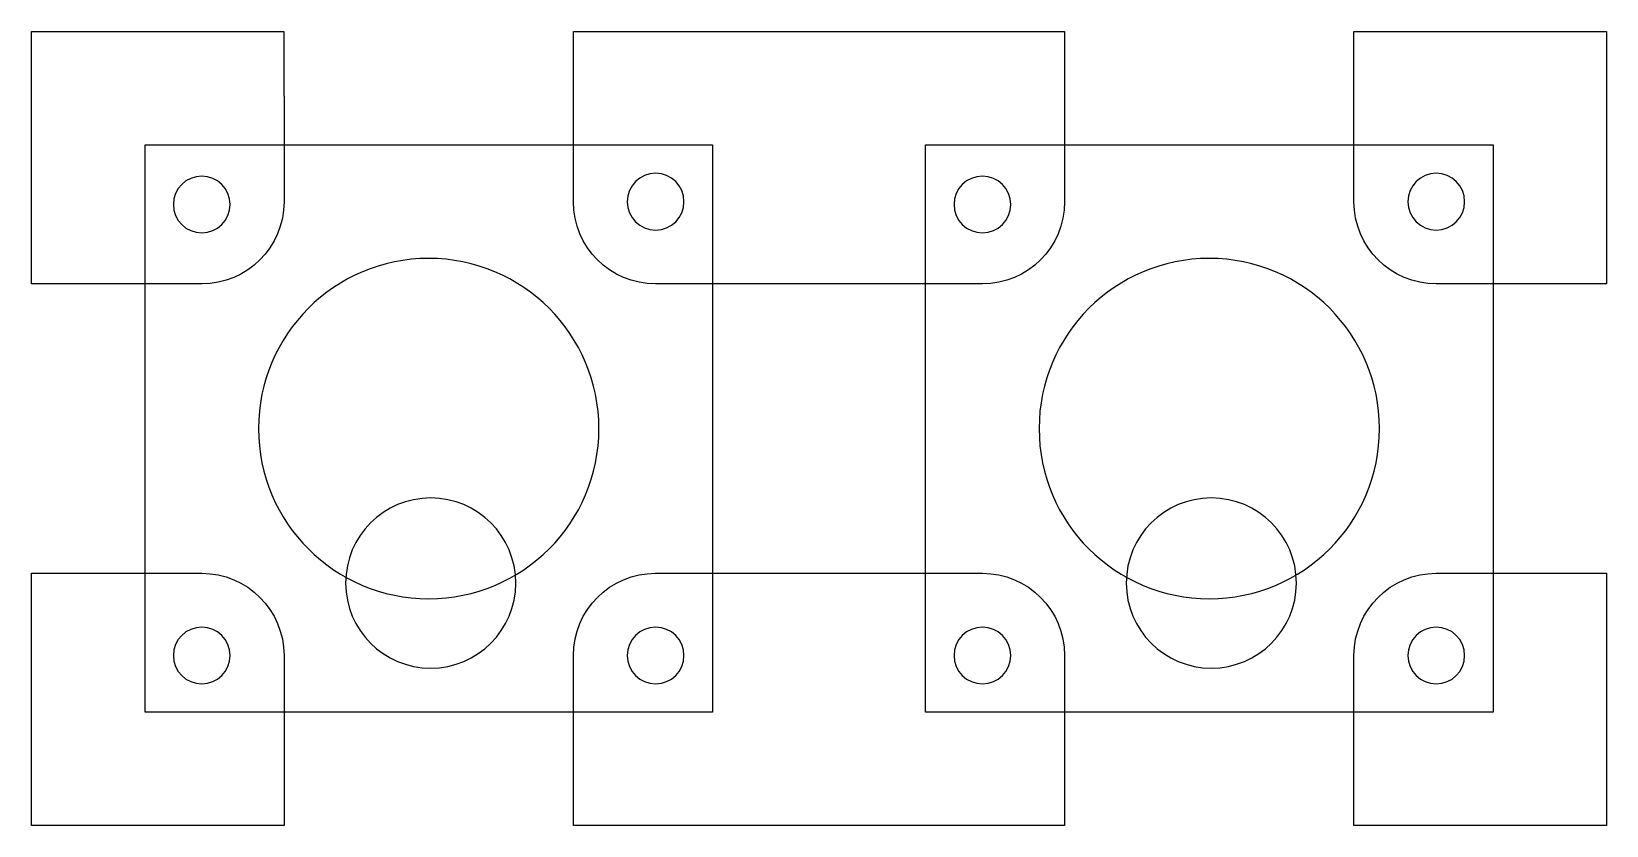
# Model space of a CAD drawing. Extents: x 0 to 55.5, y 0 to 28.
import ezdxf

# ---------------------------------------------------------------- set-up
doc = ezdxf.new("R2010")
doc.units = 0
doc.layers.add('LAYER_1', color=7, linetype='CONTINUOUS')

# ---------------------------------------------------------------- blocks, each defined once
blk = doc.blocks.new('BLOCK_2')
at = {"layer": 'LAYER_1', "color": 7}
for points, knots in [([(36.42, 25.716), (36.42, 25.716), (36.42, 27.996), (36.42, 27.996), (36.42, 27.996), (31.52, 27.996), (31.52, 27.996), (31.52, 27.996), (30.16, 27.996), (30.16, 27.996), (30.16, 27.996), (28.003, 27.996), (28.003, 27.996), (28.003, 27.996), (27.519, 27.996), (27.519, 27.996), (27.519, 27.996), (19.102, 27.996), (19.102, 27.996), (19.102, 27.996), (19.102, 25.618), (19.102, 25.618), (19.102, 25.618), (19.102, 23.996), (19.102, 23.996), (19.102, 23.996), (19.102, 21.995), (19.102, 21.995), (19.102, 20.393), (20.4, 19.095), (22.001, 19.095), (22.001, 19.095), (24.004, 19.095), (24.004, 19.095), (24.004, 19.095), (25.597, 19.095), (25.597, 19.095), (25.597, 19.095), (27.519, 19.095), (27.519, 19.095), (27.519, 19.095), (27.519, 19.094), (27.519, 19.094), (27.519, 19.094), (29.656, 19.094), (29.656, 19.094), (29.656, 19.094), (31.52, 19.094), (31.52, 19.094), (31.52, 19.094), (33.521, 19.094), (33.521, 19.094), (35.123, 19.094), (36.421, 20.392), (36.421, 21.993), (36.421, 21.993), (36.421, 21.993), (36.421, 21.993), (36.421, 21.993), (36.421, 25.716), (36.421, 25.716), (36.421, 25.716), (36.42, 25.716), (36.42, 25.716)], [0, 0, 0, 0, 1, 1, 1, 2, 2, 2, 3, 3, 3, 4, 4, 4, 5, 5, 5, 6, 6, 6, 7, 7, 7, 8, 8, 8, 9, 9, 9, 10, 10, 10, 11, 11, 11, 12, 12, 12, 13, 13, 13, 14, 14, 14, 15, 15, 15, 16, 16, 16, 17, 17, 17, 18, 18, 18, 19, 19, 19, 20, 20, 20, 21, 21, 21, 21]), ([(33.521, 8.893), (33.521, 8.893), (31.519, 8.893), (31.519, 8.893), (31.519, 8.893), (31.519, 8.9), (31.519, 8.9), (31.519, 8.9), (28.002, 8.9), (28.002, 8.9), (28.002, 8.9), (28.002, 8.902), (28.002, 8.902), (28.002, 8.902), (24.002, 8.902), (24.002, 8.902), (24.002, 8.902), (24.002, 8.894), (24.002, 8.894), (24.002, 8.894), (22.001, 8.894), (22.001, 8.894), (20.4, 8.894), (19.102, 7.596), (19.102, 5.994), (19.102, 5.994), (19.102, 4), (19.102, 4), (19.102, 4), (19.102, 3.095), (19.102, 3.095), (19.102, 3.095), (19.102, 0), (19.102, 0), (19.102, 0), (24.002, 0), (24.002, 0), (24.002, 0), (25.361, 0), (25.361, 0), (25.361, 0), (27.519, 0), (27.519, 0), (27.519, 0), (28.002, 0), (28.002, 0), (28.002, 0), (36.421, 0), (36.421, 0), (36.421, 0), (36.421, 3.094), (36.421, 3.094), (36.421, 3.094), (36.421, 4), (36.421, 4), (36.421, 4), (36.421, 5.994), (36.421, 5.994), (36.421, 7.595), (35.123, 8.893), (33.521, 8.893)], [0, 0, 0, 0, 1, 1, 1, 2, 2, 2, 3, 3, 3, 4, 4, 4, 5, 5, 5, 6, 6, 6, 7, 7, 7, 8, 8, 8, 9, 9, 9, 10, 10, 10, 11, 11, 11, 12, 12, 12, 13, 13, 13, 14, 14, 14, 15, 15, 15, 16, 16, 16, 17, 17, 17, 18, 18, 18, 19, 19, 19, 20, 20, 20, 20])]:
    blk.add_open_spline(points, degree=3, knots=knots, dxfattribs=at)

msp = doc.modelspace()

# ---------------------------------------------------------------- linework, layer by layer
at = {"layer": 'LAYER_1', "color": 250}
for points in [[(24.002, 3.995), (4.002, 3.995), (4.002, 23.995), (24.002, 23.995), (24.002, 3.995)], [(51.522, 3.995), (31.521, 3.995), (31.521, 23.995), (51.522, 23.995), (51.522, 3.995)]]:
    msp.add_lwpolyline(points, dxfattribs=at)
at = {"layer": 'LAYER_1', "color": 7}
for points, knots in [([(8.901, 27.996), (8.901, 27.996), (4.001, 27.996), (4.001, 27.996), (4.001, 27.996), (2.642, 27.996), (2.642, 27.996), (2.642, 27.996), (0.001, 27.996), (0.001, 27.996), (0.001, 27.996), (0.001, 19.094), (0.001, 19.094), (0.001, 19.094), (2.137, 19.094), (2.137, 19.094), (2.137, 19.094), (4.001, 19.094), (4.001, 19.094), (4.001, 19.094), (6.002, 19.094), (6.002, 19.094), (7.603, 19.094), (8.902, 20.392), (8.902, 21.993), (8.902, 21.993), (8.902, 21.993), (8.902, 21.993), (8.902, 21.993), (8.902, 25.716), (8.902, 25.716), (8.902, 25.716), (8.901, 25.716), (8.901, 25.716), (8.901, 25.716), (8.901, 27.996), (8.901, 27.996)], [0, 0, 0, 0, 1, 1, 1, 2, 2, 2, 3, 3, 3, 4, 4, 4, 5, 5, 5, 6, 6, 6, 7, 7, 7, 8, 8, 8, 9, 9, 9, 10, 10, 10, 11, 11, 11, 12, 12, 12, 12]), ([(46.621, 27.996), (46.621, 27.996), (46.621, 25.618), (46.621, 25.618), (46.621, 25.618), (46.621, 23.996), (46.621, 23.996), (46.621, 23.996), (46.621, 21.995), (46.621, 21.995), (46.621, 20.393), (47.919, 19.095), (49.521, 19.095), (49.521, 19.095), (51.523, 19.095), (51.523, 19.095), (51.523, 19.095), (53.116, 19.095), (53.116, 19.095), (53.116, 19.095), (55.523, 19.095), (55.523, 19.095), (55.523, 19.095), (55.523, 23.996), (55.523, 23.996), (55.523, 23.996), (55.523, 25.355), (55.523, 25.355), (55.523, 25.355), (55.523, 27.996), (55.523, 27.996), (55.523, 27.996), (46.621, 27.996), (46.621, 27.996)], [0, 0, 0, 0, 1, 1, 1, 2, 2, 2, 3, 3, 3, 4, 4, 4, 5, 5, 5, 6, 6, 6, 7, 7, 7, 8, 8, 8, 9, 9, 9, 10, 10, 10, 11, 11, 11, 11]), ([(7.002, 21.896), (7.002, 21.344), (6.554, 20.896), (6.002, 20.896), (5.45, 20.896), (5.002, 21.344), (5.002, 21.896), (5.002, 22.448), (5.45, 22.896), (6.002, 22.896), (6.554, 22.896), (7.002, 22.448), (7.002, 21.896)], [0, 0, 0, 0, 1, 1, 1, 2, 2, 2, 3, 3, 3, 4, 4, 4, 4]), ([(23.002, 21.995), (23.002, 21.443), (22.554, 20.995), (22.002, 20.995), (21.449, 20.995), (21.002, 21.443), (21.002, 21.995), (21.002, 22.547), (21.449, 22.995), (22.002, 22.995), (22.554, 22.995), (23.002, 22.547), (23.002, 21.995)], [0, 0, 0, 0, 1, 1, 1, 2, 2, 2, 3, 3, 3, 4, 4, 4, 4]), ([(34.521, 21.896), (34.521, 21.344), (34.073, 20.896), (33.521, 20.896), (32.969, 20.896), (32.521, 21.344), (32.521, 21.896), (32.521, 22.448), (32.969, 22.896), (33.521, 22.896), (34.073, 22.896), (34.521, 22.448), (34.521, 21.896)], [0, 0, 0, 0, 1, 1, 1, 2, 2, 2, 3, 3, 3, 4, 4, 4, 4]), ([(50.521, 21.995), (50.521, 21.443), (50.074, 20.995), (49.521, 20.995), (48.969, 20.995), (48.521, 21.443), (48.521, 21.995), (48.521, 22.547), (48.969, 22.995), (49.521, 22.995), (50.074, 22.995), (50.521, 22.547), (50.521, 21.995)], [0, 0, 0, 0, 1, 1, 1, 2, 2, 2, 3, 3, 3, 4, 4, 4, 4]), ([(20.002, 13.995), (20.002, 10.681), (17.316, 7.994), (14.002, 7.994), (10.688, 7.994), (8.002, 10.681), (8.002, 13.995), (8.002, 17.307), (10.688, 19.995), (14.002, 19.995), (17.316, 19.995), (20.002, 17.307), (20.002, 13.995)], [0, 0, 0, 0, 1, 1, 1, 2, 2, 2, 3, 3, 3, 4, 4, 4, 4]), ([(47.521, 13.995), (47.521, 10.681), (44.835, 7.994), (41.521, 7.994), (38.207, 7.994), (35.521, 10.681), (35.521, 13.995), (35.521, 17.307), (38.207, 19.995), (41.521, 19.995), (44.835, 19.995), (47.521, 17.307), (47.521, 13.995)], [0, 0, 0, 0, 1, 1, 1, 2, 2, 2, 3, 3, 3, 4, 4, 4, 4]), ([(17.073, 8.549), (17.073, 6.892), (15.729, 5.549), (14.073, 5.549), (12.416, 5.549), (11.073, 6.892), (11.073, 8.549), (11.073, 10.206), (12.416, 11.549), (14.073, 11.549), (15.729, 11.549), (17.073, 10.206), (17.073, 8.549)], [0, 0, 0, 0, 1, 1, 1, 2, 2, 2, 3, 3, 3, 4, 4, 4, 4]), ([(44.592, 8.549), (44.592, 6.892), (43.249, 5.549), (41.592, 5.549), (39.935, 5.549), (38.592, 6.892), (38.592, 8.549), (38.592, 10.206), (39.935, 11.549), (41.592, 11.549), (43.249, 11.549), (44.592, 10.206), (44.592, 8.549)], [0, 0, 0, 0, 1, 1, 1, 2, 2, 2, 3, 3, 3, 4, 4, 4, 4]), ([(6.002, 8.893), (6.002, 8.893), (4, 8.893), (4, 8.893), (4, 8.893), (4, 8.9), (4, 8.9), (4, 8.9), (0, 8.9), (0, 8.9), (0, 8.9), (0, 4), (0, 4), (0, 4), (0, 2.641), (0, 2.641), (0, 2.641), (0, 0), (0, 0), (0, 0), (8.902, 0), (8.902, 0), (8.902, 0), (8.902, 3.094), (8.902, 3.094), (8.902, 3.094), (8.902, 4), (8.902, 4), (8.902, 4), (8.902, 5.994), (8.902, 5.994), (8.902, 7.595), (7.603, 8.893), (6.002, 8.893)], [0, 0, 0, 0, 1, 1, 1, 2, 2, 2, 3, 3, 3, 4, 4, 4, 5, 5, 5, 6, 6, 6, 7, 7, 7, 8, 8, 8, 9, 9, 9, 10, 10, 10, 11, 11, 11, 11]), ([(51.522, 8.894), (51.522, 8.894), (49.521, 8.894), (49.521, 8.894), (47.919, 8.894), (46.621, 7.596), (46.621, 5.994), (46.621, 5.994), (46.621, 4), (46.621, 4), (46.621, 4), (46.621, 3.095), (46.621, 3.095), (46.621, 3.095), (46.621, 0), (46.621, 0), (46.621, 0), (51.522, 0), (51.522, 0), (51.522, 0), (52.881, 0), (52.881, 0), (52.881, 0), (55.521, 0), (55.521, 0), (55.521, 0), (55.521, 8.902), (55.521, 8.902), (55.521, 8.902), (51.522, 8.902), (51.522, 8.902), (51.522, 8.902), (51.522, 8.894), (51.522, 8.894)], [0, 0, 0, 0, 1, 1, 1, 2, 2, 2, 3, 3, 3, 4, 4, 4, 5, 5, 5, 6, 6, 6, 7, 7, 7, 8, 8, 8, 9, 9, 9, 10, 10, 10, 11, 11, 11, 11]), ([(7.002, 5.994), (7.002, 5.442), (6.554, 4.995), (6.002, 4.995), (5.45, 4.995), (5.002, 5.442), (5.002, 5.994), (5.002, 6.547), (5.45, 6.994), (6.002, 6.994), (6.554, 6.994), (7.002, 6.547), (7.002, 5.994)], [0, 0, 0, 0, 1, 1, 1, 2, 2, 2, 3, 3, 3, 4, 4, 4, 4]), ([(23.002, 5.994), (23.002, 5.442), (22.554, 4.995), (22.002, 4.995), (21.449, 4.995), (21.002, 5.442), (21.002, 5.994), (21.002, 6.547), (21.449, 6.994), (22.002, 6.994), (22.554, 6.994), (23.002, 6.547), (23.002, 5.994)], [0, 0, 0, 0, 1, 1, 1, 2, 2, 2, 3, 3, 3, 4, 4, 4, 4]), ([(34.521, 5.994), (34.521, 5.442), (34.073, 4.995), (33.521, 4.995), (32.969, 4.995), (32.521, 5.442), (32.521, 5.994), (32.521, 6.547), (32.969, 6.994), (33.521, 6.994), (34.073, 6.994), (34.521, 6.547), (34.521, 5.994)], [0, 0, 0, 0, 1, 1, 1, 2, 2, 2, 3, 3, 3, 4, 4, 4, 4]), ([(50.521, 5.994), (50.521, 5.442), (50.074, 4.995), (49.521, 4.995), (48.969, 4.995), (48.521, 5.442), (48.521, 5.994), (48.521, 6.547), (48.969, 6.994), (49.521, 6.994), (50.074, 6.994), (50.521, 6.547), (50.521, 5.994)], [0, 0, 0, 0, 1, 1, 1, 2, 2, 2, 3, 3, 3, 4, 4, 4, 4])]:
    msp.add_open_spline(points, degree=3, knots=knots, dxfattribs=at)

# ---------------------------------------------------------------- block references
at = {"layer": 'LAYER_1'}
msp.add_blockref('BLOCK_2', (0, 0), dxfattribs=at)

doc.saveas('drawing.dxf')
